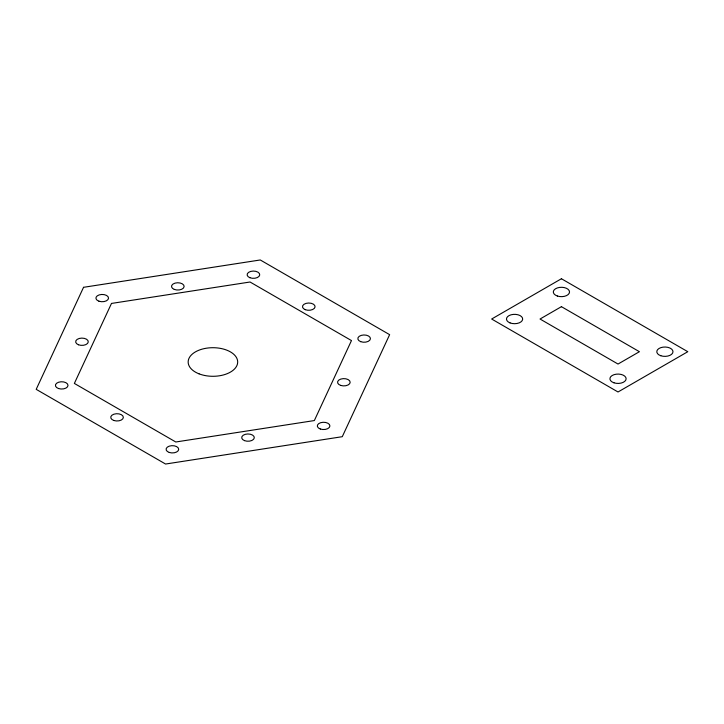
<?xml version="1.0" encoding="UTF-8"?>
<svg xmlns="http://www.w3.org/2000/svg" width="724" height="724" viewBox="0 0 724 724"><rect width="100%" height="100%" fill="white"/><g stroke="black" fill="none" stroke-linecap="round" stroke-linejoin="round"><path stroke-width="1.09" d="M83.55 287.31L36.2 389.34L165.57 464.03L342.28 436.69L389.63 334.66L260.269 259.97L83.55 287.31M111.487 303.437L74.364 383.43L175.787 441.993L314.343 420.563L351.475 340.57L250.042 282.007L111.487 303.437M561.426 278.74L491.65 319.022L618.024 391.983L687.8 351.701L561.426 278.74M561.426 306.668L540.032 319.022L618.024 364.045L639.419 351.701L561.426 306.668M660.831 355.746A8.1 4.679 0 0 0 672.985 351.701A8.1 4.679 0 0 0 660.831 347.647A8.1 4.679 0 0 0 660.831 355.746M557.371 296.026A8.1 4.679 0 0 0 569.526 291.971A8.1 4.679 0 0 0 557.371 287.917A8.1 4.679 0 0 0 557.371 296.026M613.97 382.806A8.1 4.679 0 0 0 626.124 378.752A8.1 4.679 0 0 0 613.97 374.697A8.1 4.679 0 0 0 613.97 382.806M510.031 322.895A8.1 4.679 0 0 0 522.656 319.356A8.1 4.679 0 0 0 511.026 314.813A8.1 4.679 0 0 0 510.031 322.895M249.898 277.717A6.299 3.638 0 0 0 259.717 274.957A6.299 3.638 0 0 0 250.676 271.428A6.299 3.638 0 0 0 249.898 277.717M174.294 289.41A6.299 3.638 0 0 0 184.113 286.659A6.299 3.638 0 0 0 175.072 283.12A6.299 3.638 0 0 0 174.294 289.41M305.247 309.664A6.299 3.638 0 0 0 315.067 306.913A6.299 3.638 0 0 0 306.026 303.383A6.299 3.638 0 0 0 305.247 309.664M244.468 440.617A6.299 3.638 0 0 0 254.287 437.866A6.299 3.638 0 0 0 245.255 434.328A6.299 3.638 0 0 0 244.468 440.617M78.436 344.76A6.299 3.638 0 0 0 88.256 342A6.299 3.638 0 0 0 79.215 338.47A6.299 3.638 0 0 0 78.436 344.76M98.944 301.202A6.299 3.638 0 0 0 108.528 298.179A6.299 3.638 0 0 0 99.206 294.894A6.299 3.638 0 0 0 98.944 301.202M320.334 429.015A6.299 3.638 0 0 0 329.909 425.993A6.299 3.638 0 0 0 320.587 422.716A6.299 3.638 0 0 0 320.334 429.015M360.715 341.665A6.299 3.638 0 0 0 370.426 338.778A6.299 3.638 0 0 0 361.24 335.375A6.299 3.638 0 0 0 360.715 341.665M340.714 385.412A6.299 3.638 0 0 0 350.172 382.254A6.299 3.638 0 0 0 340.714 379.104A6.299 3.638 0 0 0 340.714 385.412M169.253 452.455A6.299 3.638 0 0 0 178.701 449.296A6.299 3.638 0 0 0 169.253 446.147A6.299 3.638 0 0 0 169.253 452.455M58.554 388.544A6.299 3.638 0 0 0 68.011 385.394A6.299 3.638 0 0 0 58.554 382.245A6.299 3.638 0 0 0 58.554 388.544M113.903 420.499A6.299 3.638 0 0 0 123.352 417.35A6.299 3.638 0 0 0 113.903 414.191A6.299 3.638 0 0 0 113.903 420.499M199.037 373.837A24.761 14.299 0 0 0 237.617 363.023A24.761 14.299 0 0 0 202.096 349.14A24.761 14.299 0 0 0 199.037 373.837"/></g></svg>
